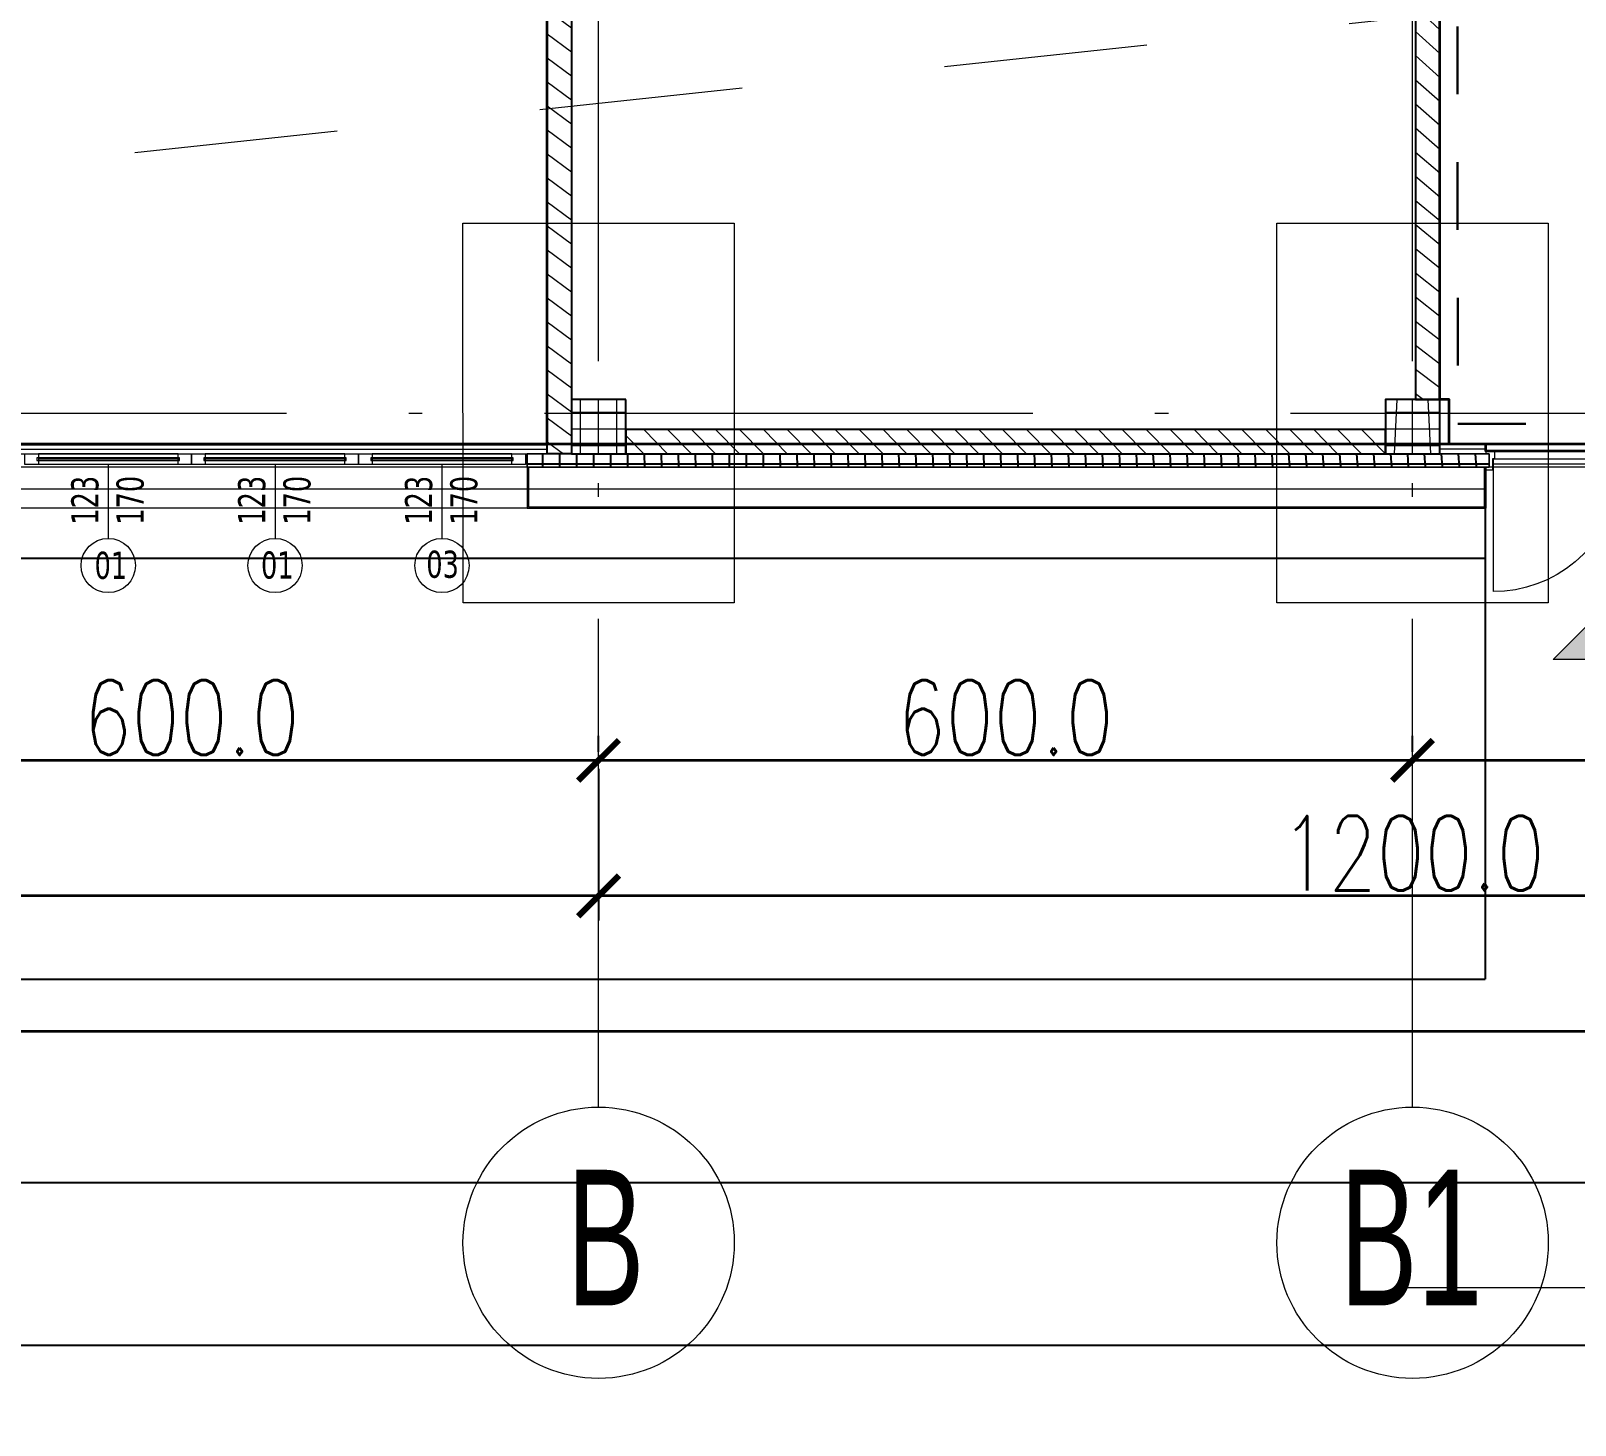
# Model space of a CAD drawing. Extents: x 6529560 to 6558080, y 5579316 to 5588131.
# Drawn here: x 6543537.1 to 6543548.48, y 5579499.51 to 5579509.79 of the extents above; entities that cross this region are included whole.
import ezdxf

# ---------------------------------------------------------------- set-up
doc = ezdxf.new("R2010")
doc.units = 0
doc.header["$MEASUREMENT"] = 0
doc.header["$PDSIZE"] = -5
for name, pattern in [('0.5_0.5', [1, 0.5, -0.5]), ('ACAD_ISO10W100', [18, 12, -3, 0, -3]), ('GR_SOLID', [0])]:
    doc.linetypes.add(name, pattern=pattern)
doc.layers.get('0').update_dxf_attribs({"color": 2, "linetype": 'CONTINUOUS', "lineweight": 5})
doc.layers.get('Defpoints').update_dxf_attribs({"linetype": 'CONTINUOUS'})
for name, color, linetype, lineweight in [('arch_droga', 1, 'CONTINUOUS', 25), ('arch_drzwi i okna', 4, 'CONTINUOUS', 15), ('arch_drzwi i okna_znaczniki', 130, 'CONTINUOUS', 9), ('arch_fundamenty na rzucie', 3, 'CONTINUOUS', 15), ('arch_opisy', 20, 'CONTINUOUS', 13), ('arch_osie', 181, 'CONTINUOUS', 5), ('arch_powierzchnia', 6, 'CONTINUOUS', 35), ('arch_sciany dzialowe cienkie na hali', 52, 'CONTINUOUS', 15), ('arch_sciany murowane wewnetrzne', 20, 'CONTINUOUS', 25), ('arch_sciany wewnetrzne murowane wypelnienie', 20, 'CONTINUOUS', 15), ('arch_sciany zewnetrzne wypelnienie', 94, 'CONTINUOUS', 25), ('arch_sciany zewnętrzne', 94, 'CONTINUOUS', 18), ('arch_slupy wypelnienie', 9, 'CONTINUOUS', 13), ('arch_słupy', 8, 'CONTINUOUS', 25), ('arch_urządzenia sanitarne', 4, 'GR_SOLID', 13), ('arch_wymiary', 2, 'CONTINUOUS', 13)]:
    doc.layers.add(name, color=color, linetype=linetype, lineweight=lineweight)
doc.layers.add('arch_osie opisy', color=1, linetype='CONTINUOUS')
doc.styles.get("Standard").update_dxf_attribs({"font": 'arial.ttf', "width": 0.75})
doc.styles.add('styl1', font='romans.shx', dxfattribs={"width": 0.75})
doc.styles.add('TABELKA', font='tahoma.ttf', dxfattribs={"width": 0.8})
doc.dimstyles.new('wymiary hala', dxfattribs={"dimtxt": 0.55, "dimasz": 0.3, "dimexe": 0.18, "dimexo": 0.0625, "dimgap": 0.04, "dimtad": 1, "dimtoh": 1, "dimdec": 1, "dimlfac": 100, "dimzin": 0, "dimdsep": 46, "dimtxsty": 'styl1', "dimblk": 'ARCHTICK', "dimcen": 0.09, "dimadec": 0, "dimazin": 0, "dimtfac": 1, "dimtdec": 1, "dimtofl": 0, "dimtmove": 0, "dimatfit": 3, "dimldrblk": 'ARCHTICK', "dimfxl": 1, "dimtolj": 1, "dimtzin": 0, "dimarcsym": 0})
pattern_1 = [(270, (-6543688.969563113, -5579518.520169346), (0.125, 0), []), (0, (-6543688.969563113, -5579518.520169346), (0, 0.125), [])]

# ---------------------------------------------------------------- blocks, each defined once
blk = doc.blocks.new('ZT_z_opisami')
at = {"layer": 'arch_droga', "color": 7, "linetype": 'Continuous'}
for p, q in [((6540869.640312044, 5579428.951619422, -2.14410611529805), (6540869.640311842, 5579425.35161942)), ((6540869.640312017, 5579428.451619423), (6540847.640312026, 5579428.451620653)), ((6540847.640311855, 5579425.35162065), (6540869.640311842, 5579425.35161942)), ((6540837.045303893, 5579423.851621242), (6540897.047743977, 5579423.851617887)), ((6540817.395303823, 5579422.65162234), (6540897.047743913, 5579422.651617886))]:
    blk.add_line(p, q, dxfattribs=at)
blk = doc.blocks.new('_ArchTick')
at = {"color": 0, "linetype": 'ByBlock', "const_width": 0.15}
blk.add_lwpolyline([(-0.5, -0.5), (0.5, 0.5)], dxfattribs=at)
blk = doc.blocks.new('*D117')
at = {"layer": 'arch_wymiary', "color": 0, "lineweight": -2, "transparency": 16777216}
for p, q in [((6543517.282235058, 5579504.347680096), (6543517.282235058, 5579502.230169278)), ((6543625.282235061, 5579504.347669278), (6543625.282235061, 5579502.230169278)), ((6543625.282235061, 5579502.410169278), (6543517.282235058, 5579502.410169278))]:
    blk.add_line(p, q, dxfattribs=at)
at = {"layer": 'Defpoints', "color": 0, "transparency": 16777216}
for p in [(6543517.282235058, 5579504.410180095), (6543625.282235061, 5579504.410169278), (6543517.282235058, 5579502.410169278)]:
    blk.add_point(p, dxfattribs=at)
at = {"layer": 'arch_wymiary', "color": 0, "lineweight": -2, "transparency": 16777216, "xscale": 0.3, "yscale": 0.3, "zscale": 0.3, "rotation": 180}
blk.add_blockref('_ArchTick', (6543517.282235058, 5579502.410169278), dxfattribs=at)
at = {"layer": 'arch_wymiary', "color": 0, "lineweight": -2, "transparency": 16777216, "xscale": 0.3, "yscale": 0.3, "zscale": 0.3}
blk.add_blockref('_ArchTick', (6543625.282235061, 5579502.410169278), dxfattribs=at)
at = {"layer": 'arch_wymiary', "color": 0, "transparency": 16777216, "insert": (6543571.28223506, 5579502.725169278), "char_height": 0.55, "attachment_point": 5, "style": 'styl1'}
blk.add_mtext('\\A1;10800.0', dxfattribs=at)
blk = doc.blocks.new('*D119')
at = {"layer": 'arch_wymiary', "color": 0, "lineweight": -2, "transparency": 16777216}
for p, q in [((6543529.28223506, 5579504.347669278), (6543529.28223506, 5579503.230169279)), ((6543541.282235062, 5579504.347669278), (6543541.282235062, 5579503.230169279)), ((6543529.28223506, 5579503.410169278), (6543541.282235062, 5579503.410169278))]:
    blk.add_line(p, q, dxfattribs=at)
at = {"layer": 'Defpoints', "color": 0, "transparency": 16777216}
for p in [(6543529.28223506, 5579504.410169278), (6543541.282235062, 5579504.410169278), (6543541.282235062, 5579503.410169278)]:
    blk.add_point(p, dxfattribs=at)
at = {"layer": 'arch_wymiary', "color": 0, "lineweight": -2, "transparency": 16777216, "xscale": 0.3, "yscale": 0.3, "zscale": 0.3, "rotation": 180}
blk.add_blockref('_ArchTick', (6543529.28223506, 5579503.410169278), dxfattribs=at)
at = {"layer": 'arch_wymiary', "color": 0, "lineweight": -2, "transparency": 16777216, "xscale": 0.3, "yscale": 0.3, "zscale": 0.3}
blk.add_blockref('_ArchTick', (6543541.282235062, 5579503.410169278), dxfattribs=at)
at = {"layer": 'arch_wymiary', "color": 0, "transparency": 16777216, "insert": (6543535.282235062, 5579503.725169279), "char_height": 0.55, "attachment_point": 5, "style": 'styl1'}
blk.add_mtext('\\A1;1200.0', dxfattribs=at)
blk = doc.blocks.new('*D120')
at = {"layer": 'arch_wymiary', "color": 0, "lineweight": -2, "transparency": 16777216}
for p, q in [((6543541.282235062, 5579504.347669278), (6543541.282235062, 5579503.230169279)), ((6543553.282235063, 5579504.347669278), (6543553.282235063, 5579503.230169279)), ((6543541.282235062, 5579503.410169278), (6543553.282235063, 5579503.410169278))]:
    blk.add_line(p, q, dxfattribs=at)
at = {"layer": 'Defpoints', "color": 0, "transparency": 16777216}
for p in [(6543541.282235062, 5579504.410169278), (6543553.282235063, 5579504.410169278), (6543553.282235063, 5579503.410169278)]:
    blk.add_point(p, dxfattribs=at)
at = {"layer": 'arch_wymiary', "color": 0, "lineweight": -2, "transparency": 16777216, "xscale": 0.3, "yscale": 0.3, "zscale": 0.3, "rotation": 180}
blk.add_blockref('_ArchTick', (6543541.282235062, 5579503.410169278), dxfattribs=at)
at = {"layer": 'arch_wymiary', "color": 0, "lineweight": -2, "transparency": 16777216, "xscale": 0.3, "yscale": 0.3, "zscale": 0.3}
blk.add_blockref('_ArchTick', (6543553.282235063, 5579503.410169278), dxfattribs=at)
at = {"layer": 'arch_wymiary', "color": 0, "transparency": 16777216, "insert": (6543547.282235062, 5579503.725169279), "char_height": 0.55, "attachment_point": 5, "style": 'styl1'}
blk.add_mtext('\\A1;1200.0', dxfattribs=at)
blk = doc.blocks.new('*D130')
at = {"layer": 'arch_wymiary', "color": 0, "lineweight": -2, "transparency": 16777216}
for p, q in [((6543535.282235153, 5579504.45565828), (6543535.282235153, 5579504.230169278)), ((6543535.282235153, 5579504.410169278), (6543541.282235062, 5579504.410169278)), ((6543541.282235062, 5579504.347669278), (6543541.282235062, 5579504.230169278))]:
    blk.add_line(p, q, dxfattribs=at)
at = {"layer": 'Defpoints', "color": 0, "transparency": 16777216}
for p in [(6543535.282235153, 5579504.518158279), (6543541.282235062, 5579504.410169278), (6543541.282235062, 5579504.410169278)]:
    blk.add_point(p, dxfattribs=at)
at = {"layer": 'arch_wymiary', "color": 0, "lineweight": -2, "transparency": 16777216, "xscale": 0.3, "yscale": 0.3, "zscale": 0.3, "rotation": 180}
blk.add_blockref('_ArchTick', (6543535.282235153, 5579504.410169278), dxfattribs=at)
at = {"layer": 'arch_wymiary', "color": 0, "lineweight": -2, "transparency": 16777216, "xscale": 0.3, "yscale": 0.3, "zscale": 0.3}
blk.add_blockref('_ArchTick', (6543541.282235062, 5579504.410169278), dxfattribs=at)
at = {"layer": 'arch_wymiary', "color": 0, "transparency": 16777216, "insert": (6543538.282235107, 5579504.725169279), "char_height": 0.55, "attachment_point": 5, "style": 'styl1'}
blk.add_mtext('\\A1;600.0', dxfattribs=at)
blk = doc.blocks.new('*D131')
at = {"layer": 'arch_wymiary', "color": 0, "lineweight": -2, "transparency": 16777216}
for p, q in [((6543541.282235062, 5579504.472669278), (6543541.282235062, 5579504.590169278)), ((6543547.282235141, 5579504.472669278), (6543547.282235141, 5579504.590169278)), ((6543541.282235062, 5579504.410169278), (6543547.282235141, 5579504.410169278))]:
    blk.add_line(p, q, dxfattribs=at)
at = {"layer": 'Defpoints', "color": 0, "transparency": 16777216}
for p in [(6543541.282235062, 5579504.410169278), (6543547.282235141, 5579504.410169278), (6543547.282235141, 5579504.410169278)]:
    blk.add_point(p, dxfattribs=at)
at = {"layer": 'arch_wymiary', "color": 0, "lineweight": -2, "transparency": 16777216, "xscale": 0.3, "yscale": 0.3, "zscale": 0.3, "rotation": 180}
blk.add_blockref('_ArchTick', (6543541.282235062, 5579504.410169278), dxfattribs=at)
at = {"layer": 'arch_wymiary', "color": 0, "lineweight": -2, "transparency": 16777216, "xscale": 0.3, "yscale": 0.3, "zscale": 0.3}
blk.add_blockref('_ArchTick', (6543547.282235141, 5579504.410169278), dxfattribs=at)
at = {"layer": 'arch_wymiary', "color": 0, "transparency": 16777216, "insert": (6543544.282235101, 5579504.725169279), "char_height": 0.55, "attachment_point": 5, "style": 'styl1'}
blk.add_mtext('\\A1;600.0', dxfattribs=at)
blk = doc.blocks.new('*D132')
at = {"layer": 'arch_wymiary', "color": 0, "lineweight": -2, "transparency": 16777216}
for p, q in [((6543547.282235141, 5579504.472669278), (6543547.282235141, 5579504.590169278)), ((6543553.282235063, 5579504.472668677), (6543553.282235063, 5579504.590169278)), ((6543547.282235141, 5579504.410169278), (6543553.282235063, 5579504.410169278))]:
    blk.add_line(p, q, dxfattribs=at)
at = {"layer": 'Defpoints', "color": 0, "transparency": 16777216}
for p in [(6543547.282235141, 5579504.410169278), (6543553.282235063, 5579504.410169278), (6543553.282235063, 5579504.410168677)]:
    blk.add_point(p, dxfattribs=at)
at = {"layer": 'arch_wymiary', "color": 0, "lineweight": -2, "transparency": 16777216, "xscale": 0.3, "yscale": 0.3, "zscale": 0.3, "rotation": 180}
blk.add_blockref('_ArchTick', (6543547.282235141, 5579504.410169278), dxfattribs=at)
at = {"layer": 'arch_wymiary', "color": 0, "lineweight": -2, "transparency": 16777216, "xscale": 0.3, "yscale": 0.3, "zscale": 0.3}
blk.add_blockref('_ArchTick', (6543553.282235063, 5579504.410169278), dxfattribs=at)
at = {"layer": 'arch_wymiary', "color": 0, "transparency": 16777216, "insert": (6543550.282235102, 5579504.725169279), "char_height": 0.55, "attachment_point": 5, "style": 'styl1'}
blk.add_mtext('\\A1;600.0', dxfattribs=at)
blk = doc.blocks.new('A$C2CA25BD7')
at = {"layer": 'arch_urządzenia sanitarne'}
h = blk.add_hatch(color=256, dxfattribs=at)
h.dxf.hatch_style = 1
h.paths.add_polyline_path([(0.994999905116856, 0.6799976229667664), (0.4949999060481787, 0.1799976229667664), (1.494999906048178, 0.1799976229667664)])
for p, q in [((0.0249999044463039, 1.596498024649918, 4.27204081280014), (0.0249999044463039, 1.696498020552098, -10.35480397663402)), ((1.964999905787408, 1.596498024649918, -3.030203854971273), (1.964999905787408, 1.696497625671327, -10.35480391725421))]:
    blk.add_line(p, q)
at = {"layer": 'arch_drzwi i okna', "extrusion": (0, 0, -1)}
for points in [[(9.406358e-08, 1.596498024649918), (9.406358e-08, 1.578498024493455), (-0.0499999048188329, 1.578498024493455), (-0.0499999048188329, 1.660997623577713), (-0.0649999044835568, 1.660997623577713), (-0.0649999044835568, 1.716498021036386), (9.406358e-08, 1.716498021036386), (9.406358e-08, 1.696498020552098)], [(-0.994999905116856, 1.61999762430787), (-0.9914229223504663, 1.538071225397288), (-0.9807191947475075, 1.456768336705863), (-0.962970182299614, 1.376707721501588), (-0.938310969620943, 1.298498689197003), (-0.9069292247295379, 1.222736457362771), (-0.8690637852996587, 1.149997623637318), (-0.825002827681601, 1.080835773609578), (-0.7750816820189357, 1.015777270309627), (-0.7196802794933319, 0.9553172495216131), (-0.6592202596366405, 0.8999158479273319), (-0.594161756336689, 0.8499947022646664), (-0.524999906308949, 0.8059337446466088), (-0.4522610707208515, 0.7680683042854071), (-0.3764988398179412, 0.7366865603253246), (-0.2982898084446788, 0.7120273457840085), (-0.2182291932404041, 0.6942783351987601), (-0.1369263045489788, 0.6835746075958014), (-0.0549999047070742, 0.679997623898089), (-0.0549999047070742, 1.659997623413801), (-0.994999905116856, 1.659997623413801), (-0.994999905116856, 1.61999762430787), (-0.0549999047070742, 1.61999762430787)], [(-0.994999905116856, 1.61999762430787), (-0.998576889745891, 1.538071225397288), (-1.009280618280172, 1.456768336705863), (-1.027029629796743, 1.376707721501588), (-1.051688842475414, 1.298498689197003), (-1.083070587366819, 1.222736457362771), (-1.120936025865375, 1.149997623637318), (-1.164996985346078, 1.080835773609578), (-1.214918130077421, 1.015777270309627), (-1.270319532603025, 0.9553172495216131), (-1.330779553391039, 0.8999158479273319), (-1.395838055759668, 0.8499947022646664), (-1.464999905787408, 0.8059337446466088), (-1.53773873951286, 0.7680683042854071), (-1.613500971347093, 0.7366865603253246), (-1.691710004583001, 0.7120273457840085), (-1.771770619787275, 0.6942783351987601), (-1.853073508478701, 0.6835746075958014), (-1.93499990645796, 0.679997623898089), (-1.93499990645796, 1.659997623413801), (-0.994999905116856, 1.659997623413801), (-0.994999905116856, 1.61999762430787), (-1.93499990645796, 1.61999762430787)]]:
    blk.add_lwpolyline(points, dxfattribs=at)
at = {"layer": 'arch_drzwi i okna'}
blk.add_lwpolyline([(1.989999906159937, 1.596498024649918), (1.989999906159937, 1.578498024493455), (1.939999906346201, 1.578498024493455), (1.939999906346201, 1.660997623577713), (1.924999905750155, 1.660997623577713), (1.924999905750155, 1.716497626155614), (1.989999906159937, 1.716497626155614), (1.989999906159937, 1.696497625671327)], dxfattribs=at)
at = {"layer": 'arch_drzwi i okna_znaczniki'}
blk.add_line((0.994999905116856, 1.887800119817256, -7.228535759803117), (0.994999905116856, 1.219080849550664, 0.0960643024798262), dxfattribs=at)
blk.add_circle((0.994999905116856, 1.019080848433077, 0.0960643024798262), 0.2, dxfattribs=at)
at = {"layer": 'arch_urządzenia sanitarne', "elevation": -3.030203854971273}
blk.add_lwpolyline([(1.494999906048178, 0.1799976229667664), (0.4949999060481787, 0.1799976229667664), (0.994999905116856, 0.6799976229667664), (1.494999906048178, 0.1799976229667664)], dxfattribs=at)
blk = doc.blocks.new('biura_parter_hala')
at = {"layer": 'arch_sciany wewnetrzne murowane wypelnienie'}
h = blk.add_hatch(dxfattribs=at)
h.set_pattern_fill('ANSI31', color=256, angle=90)
h.set_pattern_definition([(135, (-6543745.599693336, -5579616.077648036), (-0.0883883476483185, -0.0883883476483184), [])])
h.paths.add_polyline_path([(5.500096650794148, -0.3749661352485418), (5.500096650794148, -0.5499661350622774), (0, -0.5499661350622774), (0, -0.3749661352485418)])
h.paths.add_polyline_path([(11.89999982807785, -0.3749661352485418), (17.50006986968219, -0.3749661352485418), (17.50006986968219, -0.5500013772398235), (11.89999982807785, -0.5500013772398235)])
h.paths.add_polyline_path([(23.31999848410487, -0.550001378171146), (23.49999848380685, -0.5500013772398235), (23.49999848380685, -2.036725498735904), (23.31999848410487, -2.036725499667227)])
h.paths.add_polyline_path([(23.31999848410487, -3.976725501008331), (23.49999848380685, -3.976725501939654), (23.49999848380685, -11.85000006761402), (23.31999848410487, -11.85000006668269)])
h.paths.add_polyline_path([(23.89999982807785, -0.3749661352485418), (27.30065082199871, -0.3749478524550795), (27.30065082199871, -0.5499844206497074), (23.89999982807785, -0.5500027034431696)])
h.paths.add_polyline_path([(29.72006986476481, -2.036725498735904), (29.90006986446679, -2.036725498735904), (29.90006986446679, -0.5500027034431696), (29.72006986476481, -0.5500027034431696)])
h.paths.add_polyline_path([(29.24064417090267, -0.375094854272902), (29.50008776132018, -0.375094854272902), (29.50008776132018, -0.5500053316354752), (29.24064417090267, -0.5500053316354752)])
h.paths.add_polyline_path([(29.72006986476481, -11.45000358112156), (29.90006986446679, -11.45000358205289), (29.90006986446679, -3.976725501008331), (29.72006986476481, -3.976725500077009)])
h.paths.add_polyline_path([(32.45886915456504, -0.3699870416894555), (35.49999982584268, -0.3699661269783974), (35.49999982584268, -0.5500027034431696), (32.45886915456504, -0.5500236181542278)])
h.paths.add_polyline_path([(35.89999982621521, -0.3749661268666387), (41.50009442400187, -0.3749661352485418), (41.50009442400187, -0.5500040408223869), (35.89999982621521, -0.5500040324404836)])
h.paths.add_polyline_path([(53.50009442586451, -0.3749594343826175), (47.89999982714653, -0.3749661194160581), (47.89999982714653, -0.550005360506475), (53.50009442586451, -0.5499986754730344)])
h.paths.add_polyline_path([(59.89999982621521, -0.3749661184847355), (65.50009442027658, -0.3749661352485418), (65.50009442027658, -0.5500067118555308), (59.89999982621521, -0.5500066950917244)])
h.paths.add_polyline_path([(59.24086895491928, -0.550005360506475), (59.49999982584268, -0.550005360506475), (59.49999982584268, -0.3749661231413484), (59.24086895491928, -0.3749661231413484)])
h.paths.add_polyline_path([(71.89999982994048, -0.550008025020361), (77.50009442865849, -0.5499352160841227), (77.50009442865849, -0.3748933039605617), (71.89999982994048, -0.3749661128968)])
h.paths.add_polyline_path([(73.13497368339449, -0.550008025020361), (73.13497368339449, -3.21990910731256), (78.04465180728585, -3.219907564111053), (78.04465249739587, -3.399908400140702), (72.95497366413474, -3.399908268824219), (72.955954156816, -0.5500083584338427)])
h.paths.add_polyline_path([(79.32465147785842, -3.219907564111053), (79.32465170137584, -3.399908810853958), (79.65531860198826, -3.399907859973609), (79.65531860198826, -0.550008025020361), (79.47531860228628, -0.550008025020361), (79.47531860228628, -3.219907564111053)])
h.paths.add_polyline_path([(79.32465170137584, -0.3749661147594452), (83.49999983049929, -0.3749661147594452), (83.49999983049929, -0.550008025020361), (79.32465170137584, -0.550008025020361)])
h.paths.add_polyline_path([(83.89999983087182, -0.3749661110341549), (89.5000698659569, -0.3749661110341549), (89.5000698659569, -0.5500093474984169), (83.89999983087182, -0.5500093474984169)])
h.paths.add_polyline_path([(101.5000944277271, -0.374966106377542), (95.89999959804118, -0.374966106377542), (95.89999959804118, -0.5500093474984169), (101.5000944277271, -0.5500093474984169)])
h.paths.add_polyline_path([(5.900069901719689, -0.3751505604013801), (11.49994853138923, -0.3751505604013801), (11.49994853138923, -0.5500064520165325), (5.900069901719689, -0.5500064520165325)])
h.paths.add_polyline_path([(17.90009442716837, -0.3750070640817285), (23.49998980108649, -0.3750070640817285), (23.49998980108649, -0.5500013772398235), (17.90009442716837, -0.5500013772398235)])
h.paths.add_polyline_path([(29.90006986446679, -0.5500396117568016), (30.51886915415526, -0.5500396117568016), (30.51886915415526, -0.3750053280964494), (29.90006986446679, -0.3750053280964494)])
h.paths.add_polyline_path([(41.90006986260414, -0.5500396117568016), (47.50002438481897, -0.5500396117568016), (47.50002438481897, -0.3749661352485418), (41.90006986260414, -0.3749661352485418)])
h.paths.add_polyline_path([(53.90006986446678, -0.5500396061688662), (58.24086895491928, -0.5500396061688662), (58.24086895491928, -0.3749661231413484), (53.90006986446678, -0.3749661231413484)])
h.paths.add_polyline_path([(65.90006986539811, -0.5499728322029114), (71.50002439133823, -0.5499728322029114), (71.50002439133823, -0.3749661352485418), (65.90006986539811, -0.3749661352485418)])
h.paths.add_polyline_path([(78.04465180728585, -0.3749661352485418), (77.90006985981017, -0.3749661352485418), (77.90006985981017, -0.5500396117568016), (78.04465180728585, -0.5500396117568016)])
h.paths.add_polyline_path([(89.90006986632943, -0.5500396117568016), (95.50002415943891, -0.5500396117568016), (95.50002415943891, -0.3749661352485418), (89.90006986632943, -0.3749661352485418)])
h.paths.add_polyline_path([(101.9000698663294, -0.5500396117568016), (107.3999999994412, -0.5500396117568016), (107.3999999994412, -0.3749661352485418), (101.9000698663294, -0.3749661352485418)])
h.paths.add_polyline_path([(23.89999848417938, -11.85000257473439), (29.49999858625233, -11.85000358056277), (29.49999858625233, -11.67000358086079), (23.89999848417938, -11.67000358086079)])
at = {"layer": 'arch_sciany zewnetrzne wypelnienie'}
h = blk.add_hatch(dxfattribs=at)
h.set_pattern_fill('ANSI37', color=256, angle=45)
h.set_pattern_definition([(90, (-454.5034581804648, -150.7770151589066), (-0.125, 0), []), (180, (-454.5034581804648, -150.7770151589066), (0, -0.125), [])])
h.paths.add_polyline_path([(-0.5999912852421403, -0.6405052868649364), (-0.5999566661193967, 1.037485783919692), (-0.6999912867322565, 1.037485014647245), (-0.699991285800934, -0.6405002484098077)])
h.paths.add_polyline_path([(23.17199893202633, -11.85000006761402), (30.26499918848276, -11.85000006761402), (30.26499918848276, -11.9500000635162), (23.17199893202633, -11.9500000635162)])
h.paths.add_polyline_path([(53.15999878942966, -11.85000245366245), (56.69999893475324, -11.85000245366245), (56.69999893475324, -11.9500000635162), (53.15999878942966, -11.9500000635162)])
h.paths.add_polyline_path([(77.15999878384173, -11.85000006388873), (77.15999878384173, -11.9500000635162), (78.02403938677162, -11.95000121928751), (78.02404036186635, -11.85000421479344)])
h.paths.add_polyline_path([(81.40999146271497, -11.85000728815794), (82.26999049447475, -11.85000728815794), (82.26999049447475, -11.95001796912402), (81.40999146271497, -11.95001796912402)])
h.paths.add_polyline_path([(108.0000036945566, -0.6404990144073964), (108.1000036951154, -0.6404990116134286), (108.1000036802143, 1.037485782988369), (108.0000036796555, 1.037485783919692)])
h.paths.add_polyline_path([(32.2299991901964, -11.85000046249479), (33.92999892961234, -11.85000046249479), (33.92999892961234, -11.9500000635162), (32.2299991901964, -11.9500000635162)])
h.paths.add_polyline_path([(107.9999898280948, -11.19749893061817), (108.1000036960467, -11.19749893061817), (108.1000036960467, -11.95000779442489), (107.1600071759894, -11.95001203753054), (107.1599989328533, -11.85000926163047), (107.9999999990687, -11.85000926163047)])
at = {"layer": 'arch_slupy wypelnienie'}
h = blk.add_hatch(dxfattribs=at)
h.set_pattern_fill('ANSI37', color=256, angle=225)
h.set_pattern_definition(pattern_1)
h.paths.add_polyline_path([(23.89999848417938, -11.45000257436186), (23.49999848380685, -11.45000257436186), (23.49999848380685, -11.85000257473439), (23.89999848417938, -11.85000257473439)])
h = blk.add_hatch(dxfattribs=at)
h.set_pattern_fill('ANSI37', color=256, angle=225)
h.set_pattern_definition(pattern_1)
h.paths.add_polyline_path([(29.89999858662486, -11.45000358019024), (29.49999858625233, -11.45000358019024), (29.49999858625233, -11.85000358056277), (29.89999858662486, -11.85000358056277)])
at = {"color": 1, "linetype": '0.5_0.5', "lineweight": 30, "true_color": 0xfa0000, "elevation": -0.0368575220855849}
blk.add_lwpolyline([(30.03321668226272, -11.62999626901001), (32.47513258457184, -11.62999626901001), (32.47513258457184, -7.470006931573152), (34.9635065998882, -7.470007793046534), (34.96350659895688, -6.553141072392463), (48.03245406411588, -6.628141431137919), (48.02759716380387, -5.50000243447721), (32.47513258457184, -5.500002435408532), (32.47513258364052, -0.7000233577564359), (30.0234752772376, -0.7000376963987947)], close=True, dxfattribs=at)
at = {"elevation": -0.0368575220855849}
for points in [[(30.24000594764948, -11.9500000635162), (30.24000594764948, -12.25000006332993), (8.229999196715651, -12.25000006332993), (8.22999919578433, -11.95000006072223)], [(23.17199893202633, -11.95000005979091), (23.17199893202633, -12.25000006332993), (30.24000594764948, -12.25000006332993), (30.23999918997288, -11.95000006724149)], [(23.18199893180281, -11.95000005979091), (23.18199893180281, -12.24000006355345), (30.23000572249293, -12.24000006355345), (30.22999919019639, -11.95000029262155)]]:
    blk.add_lwpolyline(points, dxfattribs=at)
at = {"layer": 'arch_drzwi i okna'}
for p, q in [((20.5999989323318, -11.8499991344288, -0.0368575220855849), (19.56999893300235, -11.8499991344288, -0.0368575220855849)), ((19.56999893300235, -11.87999913468957, -0.0368575220855849), (19.56999893300235, -11.89999913424253, -0.0368575220855849)), ((20.5999989323318, -11.92999913357198, -0.0368575220855849), (19.56999893300235, -11.92999913357198, -0.0368575220855849)), ((20.5999989323318, -11.87999913468957, -0.0368575220855849), (20.5999989323318, -11.89999913424253, -0.0368575220855849)), ((21.82999893184751, -11.8499991344288, -0.0368575220855849), (20.79999893344939, -11.8499991344288, -0.0368575220855849)), ((20.79999893344939, -11.87999913468957, -0.0368575220855849), (20.79999893344939, -11.89999913424253, -0.0368575220855849)), ((21.82999893184751, -11.92999913357198, -0.0368575220855849), (20.79999893344939, -11.92999913357198, -0.0368575220855849)), ((21.82999893184751, -11.87999913468957, -0.0368575220855849), (21.82999893184751, -11.89999913424253, -0.0368575220855849)), ((23.05999893322587, -11.8499991344288, -0.0368575220855849), (22.0299989329651, -11.8499991344288, -0.0368575220855849)), ((22.0299989329651, -11.87999913468957, -0.0368575220855849), (22.0299989329651, -11.89999913424253, -0.0368575220855849)), ((23.05999893322587, -11.92999913357198, -0.0368575220855849), (22.0299989329651, -11.92999913357198, -0.0368575220855849)), ((23.05999893322587, -11.87999913468957, -0.0368575220855849), (23.05999893322587, -11.89999913424253, -0.0368575220855849))]:
    blk.add_line(p, q, dxfattribs=at)
at = {"layer": 'arch_drzwi i okna', "elevation": -0.0368575220855849}
for points in [[(19.56999893300235, -11.8499991344288), (19.56999893300235, -11.87999913468957), (19.55999893322587, -11.87999913468957), (19.55999893322587, -11.89999913424253), (19.56999893300235, -11.89999913424253), (19.56999893300235, -11.92999913357198), (19.46999893151224, -11.92999913357198), (19.46999893151224, -11.8499991344288), (19.56999893300235, -11.8499991344288)], [(20.5999989323318, -11.92999913357198), (20.5999989323318, -11.89999913424253), (20.60999893303961, -11.89999913424253), (20.60999893303961, -11.87999913468957), (20.5999989323318, -11.87999913468957), (20.5999989323318, -11.8499991344288), (20.69999893289059, -11.8499991344288), (20.69999893289059, -11.92999913357198), (20.5999989323318, -11.92999913357198)], [(20.79999893344939, -11.8499991344288), (20.79999893344939, -11.87999913468957), (20.78999893274158, -11.87999913468957), (20.78999893274158, -11.89999913424253), (20.79999893344939, -11.89999913424253), (20.79999893344939, -11.92999913357198), (20.69999893289059, -11.92999913357198), (20.69999893289059, -11.8499991344288), (20.79999893344939, -11.8499991344288)], [(21.82999893184751, -11.92999913357198), (21.82999893184751, -11.89999913424253), (21.839998931624, -11.89999913424253), (21.839998931624, -11.87999913468957), (21.82999893184751, -11.87999913468957), (21.82999893184751, -11.8499991344288), (21.92999893147498, -11.8499991344288), (21.92999893147498, -11.92999913357198), (21.82999893184751, -11.92999913357198)], [(22.0299989329651, -11.8499991344288), (22.0299989329651, -11.87999913468957), (22.0199989322573, -11.87999913468957), (22.0199989322573, -11.89999913424253), (22.0299989329651, -11.89999913424253), (22.0299989329651, -11.92999913357198), (21.92999893147498, -11.92999913357198), (21.92999893147498, -11.8499991344288), (22.0299989329651, -11.8499991344288)], [(23.05999893322587, -11.92999913357198), (23.05999893322587, -11.89999913424253), (23.06999893300235, -11.89999913424253), (23.06999893300235, -11.87999913468957), (23.05999893322587, -11.87999913468957), (23.05999893322587, -11.8499991344288), (23.15999893192202, -11.8499991344288), (23.15999893192202, -11.92999913357198), (23.05999893322587, -11.92999913357198)]]:
    blk.add_lwpolyline(points, dxfattribs=at)
for points in [[(19.55999893322587, -11.89999913424253), (20.60999893303961, -11.89999913424253), (20.60999893303961, -11.87999913468957), (19.55999893322587, -11.87999913468957)], [(19.56999893300235, -11.89499913342297), (20.5999989323318, -11.89499913342297), (20.5999989323318, -11.88499913364648), (19.56999893300235, -11.88499913364648)], [(20.78999893274158, -11.89999913424253), (21.839998931624, -11.89999913424253), (21.839998931624, -11.87999913468957), (20.78999893274158, -11.87999913468957)], [(20.79999893344939, -11.89499913342297), (21.82999893184751, -11.89499913342297), (21.82999893184751, -11.88499913364648), (20.79999893344939, -11.88499913364648)], [(22.0199989322573, -11.89999913424253), (23.06999893300235, -11.89999913424253), (23.06999893300235, -11.87999913468957), (22.0199989322573, -11.87999913468957)], [(22.0299989329651, -11.89499913342297), (23.05999893322587, -11.89499913342297), (23.05999893322587, -11.88499913364648), (22.0299989329651, -11.88499913364648)]]:
    blk.add_lwpolyline(points, close=True, dxfattribs=at)
at = {"layer": 'arch_drzwi i okna_znaczniki'}
for p, q in [((20.08499893173576, -11.9299991345033, -0.0368575220855849), (20.08499893173576, -12.47371840290725, -0.0368575220855849)), ((21.31499893311411, -11.9299991345033, -0.0368575220855849), (21.31499893311411, -12.47371840290725, -0.0368575220855849)), ((22.54499893356115, -11.9299991345033, -0.0368575220855849), (22.54499893356115, -12.47371840290725, -0.0368575220855849))]:
    blk.add_line(p, q, dxfattribs=at)
for centre in [(20.08499893173576, -12.67371840216219, -7.339102308616632), (21.31499893311411, -12.67371840216219, -7.339102308616639), (22.54499893356115, -12.67371840216219, -7.339102308616645)]:
    blk.add_circle(centre, 0.2, dxfattribs=at)
at = {"layer": 'arch_fundamenty na rzucie', "extrusion": (-4.9482356e-09, -8.031561e-10, 1), "elevation": -0.0368575220855849}
for points in [[(24.69989539403468, -10.14990006946027), (24.70018125418574, -12.94990004692226), (22.70018125697971, -12.95010423567146), (22.69989540521056, -10.15010425169021)], [(30.69989539310336, -10.14990073628723), (30.7001812569797, -12.94990072213113), (28.70018125418574, -12.95010490622371), (28.69989540800452, -10.15010492317378)]]:
    blk.add_lwpolyline(points, close=True, dxfattribs=at)
at = {"layer": 'arch_powierzchnia', "elevation": -0.0368575220855849}
for points in [[(3.840266660787165, -0.5500091323629022), (3.840493371710181, -11.77999626938253), (5.499998588114976, -11.77999626938253), (5.499998588114976, -11.45000065024942), (5.899998588487505, -11.45000065024942), (5.899998588487505, -11.77999626938253), (11.49999825190753, -11.77999626938253), (11.49999825190753, -11.44999990519136), (11.89999825228005, -11.44999990519136), (11.89999825228005, -11.77999626938253), (17.4999985890463, -11.77999626938253), (17.4999985890463, -11.45000211894512), (17.89999858941883, -11.45000211894512), (17.89999858941883, -11.77999626938253), (23.31999848410487, -11.7800007276237), (23.31999848410487, -0.5583354132249952)], [(29.90006986446679, -0.5500324396416545), (32.62512238975614, -0.5500220432877541), (32.62513258494437, -5.350004032254219), (48.17749004717916, -5.350004032254219), (48.17749004717916, -6.75064028520137), (35.0975019261241, -6.75064125098288), (35.09749918617308, -7.620006763376295), (32.62513258494437, -7.620006763376295), (32.62513255421072, -11.77999626845121), (32.2299991901964, -11.77999626938253), (32.2299991901964, -11.83000046107918), (30.23999918997288, -11.83000006712973), (30.23999918997288, -11.77999626938253), (29.97007864806801, -11.77999626938253), (29.97007864806801, -11.45000358019024), (29.90006986446679, -11.45000358205289)]]:
    blk.add_lwpolyline(points, close=True, dxfattribs=at)
at = {"layer": 'arch_sciany dzialowe cienkie na hali', "elevation": -0.0368575220855849}
for points in [[(17.89999858941883, -11.85000211931765), (23.31982272677123, -11.85000211838633), (23.31982272677123, -11.77999626845121), (17.89999858941883, -11.77999626938253)], [(29.89999858662486, -11.77999626938253), (30.23999918997288, -11.77999626938253), (30.23999918997288, -11.84999986737966), (29.89999858662486, -11.84999986737966)]]:
    blk.add_lwpolyline(points, close=True, dxfattribs=at)
for points in [[(17.89999858941883, -11.81499919481575), (23.31982272677123, -11.81499919388443)], [(30.23999918997288, -11.81499806791544), (29.89999858662486, -11.81499806791544)]]:
    blk.add_lwpolyline(points, dxfattribs=at)
at = {"layer": 'arch_sciany murowane wewnetrzne', "elevation": -0.0368575220855849}
for points in [[(23.31999848410487, -3.976725501008331), (23.49999848380685, -3.976725501939654), (23.49999848380685, -11.85000006761402), (23.31999848410487, -11.85000006668269)], [(29.72006986476481, -11.45000358112156), (29.90006986446679, -11.45000358205289), (29.90006986446679, -3.976725501008331), (29.72006986476481, -3.976725500077009)], [(23.89999848417938, -11.85000257473439), (29.49999858625233, -11.85000358056277), (29.49999858625233, -11.67000358086079), (23.89999848417938, -11.67000358086079)]]:
    blk.add_lwpolyline(points, close=True, dxfattribs=at)
at = {"layer": 'arch_sciany zewnętrzne', "elevation": -0.0368575220855849}
for points in [[(108.2599980570376, 1.037485783919692), (108.2599980570376, -12.10999882407486), (81.40999146271497, -12.10999882221222), (81.40999146271497, -11.93000728916377), (78.02403958141804, -11.9300054917112), (78.02403782494366, -12.10999882407486), (59.18428662512451, -12.10999882221222), (59.18428662512451, -11.9500000635162), (57.92995254788547, -11.9500000635162), (57.92995254788547, -12.10999882314354), (32.2299991901964, -12.10999882407486), (32.2299991901964, -11.9500000635162), (30.24000594764948, -11.9500000635162), (30.24000594764948, -12.10999882407486), (8.229999196715651, -12.10999882221222), (8.22999919578433, -11.95000006072223), (6.23999919462949, -11.95000005885958), (6.23999919462949, -12.10999882314354), (-0.859990513883531, -12.10999882407486), (-0.8599905110895633, -7.417968140915036), (-0.699991274625063, -7.417968140915036), (-0.6999912774190307, -6.367968140169978), (-0.8599905120208859, -6.367968140169978), (-0.859990513883531, 1.037485783919692)], [(23.17199893202633, -11.95000005979091), (8.204999193549156, -11.95000005885958), (8.204999194480479, -11.92999900411814)], [(23.17199893202633, -11.95000005979091), (8.22999919578433, -11.95000005979091), (8.22999919578433, -11.92999900411814)]]:
    blk.add_lwpolyline(points, dxfattribs=at)
for points in [[(23.17199893202633, -11.85000006761402), (23.17199893202633, -11.95000006724149), (30.26499918848276, -11.95000006724149), (30.26499918848276, -11.85000006761402)], [(23.17199893202633, -11.85000006761402), (30.26499918848276, -11.85000006761402), (30.26499918848276, -11.9500000635162), (23.17199893202633, -11.9500000635162)]]:
    blk.add_lwpolyline(points, close=True, dxfattribs=at)
at = {"layer": 'arch_słupy', "elevation": -0.0368575220855849}
for points in [[(23.89999848417938, -11.45000257436186), (23.49999848380685, -11.45000257436186), (23.49999848380685, -11.85000257473439), (23.89999848417938, -11.85000257473439)], [(29.89999858662486, -11.45000358019024), (29.49999858625233, -11.45000358019024), (29.49999858625233, -11.85000358056277), (29.89999858662486, -11.85000358056277)]]:
    blk.add_lwpolyline(points, close=True, dxfattribs=at)
at = {"layer": 'arch_sciany dzialowe cienkie na hali'}
blk.add_blockref('A$C2CA25BD7', (30.23999928403646, -13.54649808816612, -4.308898394265536), dxfattribs=at)
at = {"layer": 'arch_drzwi i okna_znaczniki', "char_height": 0.2, "attachment_point": 1, "rotation": 90, "style": 'TABELKA'}
for insert in [(19.81245782971382, -12.37285825237632, 7.265387203607653), (21.04245783109218, -12.37285825237632, 7.265387203607653), (22.27245783153922, -12.37286044936627, 7.265387203607653)]:
    blk.add_mtext_dynamic_manual_height_columns('123\\P170', width=2.624355469830334, gutter_width=1.82756919413805, heights=[0], dxfattribs=dict(at, insert=insert))
at = {"layer": 'arch_drzwi i okna_znaczniki', "char_height": 0.2, "width": 0.354261597984987, "attachment_point": 1, "style": 'TABELKA'}
for s, insert in [('01', (19.98448572773486, -12.57214784901589, -14.27949520658691)), ('01', (21.21147595066577, -12.5699714673683, -14.25949520658691)), ('03', (22.42963202856481, -12.564054986462, -14.26949520658692))]:
    blk.add_mtext(s, dxfattribs=dict(at, insert=insert))

msp = doc.modelspace()

# ---------------------------------------------------------------- linework, layer by layer
at = {"layer": 'arch_opisy'}
msp.add_lwpolyline([(6543549.042287288, 5579505.197758544), (6543549.042287288, 5579499.509638583), (6543551.745213484, 5579500.52118299), (6543547.199371832, 5579500.52118299)], dxfattribs=at)
at = {"layer": 'arch_osie', "linetype": 'ACAD_ISO10W100', "ltscale": 0.3, "extrusion": (-4.9483178e-09, -8.026501e-10, 1)}
for points in [[(6543541.282234409, 5579501.853900463), (6543541.282246437, 5579613.565242669)], [(6543547.282234412, 5579501.8539004), (6543547.282237128, 5579521.933252907)], [(6543507.882245502, 5579506.970169278), (6543634.682240482, 5579506.970170621)]]:
    msp.add_lwpolyline(points, dxfattribs=at)
at = {"layer": 'arch_osie', "linetype": '0.5_0.5', "ltscale": 3}
msp.add_lwpolyline([(6543516.982245503, 5579506.670169278), (6543625.582245513, 5579518.220170623)], dxfattribs=at)
at = {"layer": 'arch_osie'}
for centre in [(6543541.282234417, 5579500.853898326, 6.540478454042573), (6543547.282234421, 5579500.853898264, 6.540478463072386)]:
    msp.add_circle(centre, 0.9999999999999996, dxfattribs=at)
at = {"layer": 'arch_powierzchnia'}
for points in [[(6543512.72224539, 5579612.780169263), (6543629.842240481, 5579612.780169263), (6543629.842240481, 5579502.410169278), (6543512.72224539, 5579502.410169278)], [(6543513.722245389, 5579611.780169264), (6543628.842240482, 5579611.780169264), (6543628.842240482, 5579503.410169278), (6543513.722245389, 5579503.410169278)], [(6543514.722245389, 5579610.780169264), (6543627.842240481, 5579610.780169264), (6543627.842240481, 5579504.410169278), (6543514.722245389, 5579504.410169278)], [(6543517.052236772, 5579517.97020321), (6543625.51281645, 5579517.97020321), (6543625.51281645, 5579506.740173076), (6543517.052236772, 5579506.740173076)]]:
    msp.add_lwpolyline(points, close=True, dxfattribs=at)

# ---------------------------------------------------------------- block references
at = {"color": 4, "rotation": 359.9999223416695}
msp.add_blockref('ZT_z_opisami', (2670.614982363535, 86.31203352822922, -1.402158509234803), dxfattribs=at)
msp.add_blockref('biura_parter_hala', (6543517.582236774, 5579518.520169346, 13.87958101109268))

# ---------------------------------------------------------------- texts
at = {"layer": 'arch_osie opisy', "char_height": 0.9999999999999996, "width": 1.499999999999998, "attachment_point": 1}
for s, insert in [('{\\fArial Narrow|b0|i0|c238|p34;B}', (6543541.0472231, 5579501.391966238, 6.540478454042573)), ('{\\fArial Narrow|b0|i0|c238|p34;B1}', (6543546.745528876, 5579501.391966172, 6.540478463072386))]:
    msp.add_mtext(s, dxfattribs=dict(at, insert=insert))

# ---------------------------------------------------------------- dimensions: what is measured, and where the dimension line sits
at = {"layer": 'arch_wymiary'}
for base, p1, p2, picture, middle in [((6543541.282235062, 5579504.410169278), (6543535.282235153, 5579504.518158279, 6.577336296045871), (6543541.282235062, 5579504.410169278), '*D130', (6543538.282235107, 5579504.725169279)), ((6543547.282235141, 5579504.410169278), (6543541.282235062, 5579504.410169278), (6543547.282235141, 5579504.410169278, 6.540478454042573), '*D131', (6543544.282235101, 5579504.725169279)), ((6543553.282235063, 5579504.410169278), (6543547.282235141, 5579504.410169278, 6.540478454042573), (6543553.282235063, 5579504.410168677, 6.577336375999096), '*D132', (6543550.282235102, 5579504.725169279)), ((6543541.282235062, 5579503.410169278), (6543529.28223506, 5579504.410169278, 6.540478454042573), (6543541.282235062, 5579504.410169278, 6.540478454042573), '*D119', (6543535.282235062, 5579503.725169279)), ((6543553.282235063, 5579503.410169278), (6543541.282235062, 5579504.410169278, 6.540478454042573), (6543553.282235063, 5579504.410169278, 6.540478454042573), '*D120', (6543547.282235062, 5579503.725169279))]:
    dim = msp.add_linear_dim(base=base, p1=p1, p2=p2, dimstyle='wymiary hala', override={"dimtmove": 1}, dxfattribs=at)
    dim.commit()
    dim.dimension.update_dxf_attribs({"geometry": picture, "text_midpoint": middle})
dim = msp.add_linear_dim(base=(6543517.282235058, 5579502.410169278), p1=(6543625.282235061, 5579504.410169278, 6.540478454042573), p2=(6543517.282235058, 5579504.410180095, 6.577336197859667), dimstyle='wymiary hala', dxfattribs=at)
dim.commit()
dim.dimension.update_dxf_attribs({"geometry": '*D117', "text_midpoint": (6543571.28223506, 5579502.725169278)})

doc.saveas('drawing.dxf')
